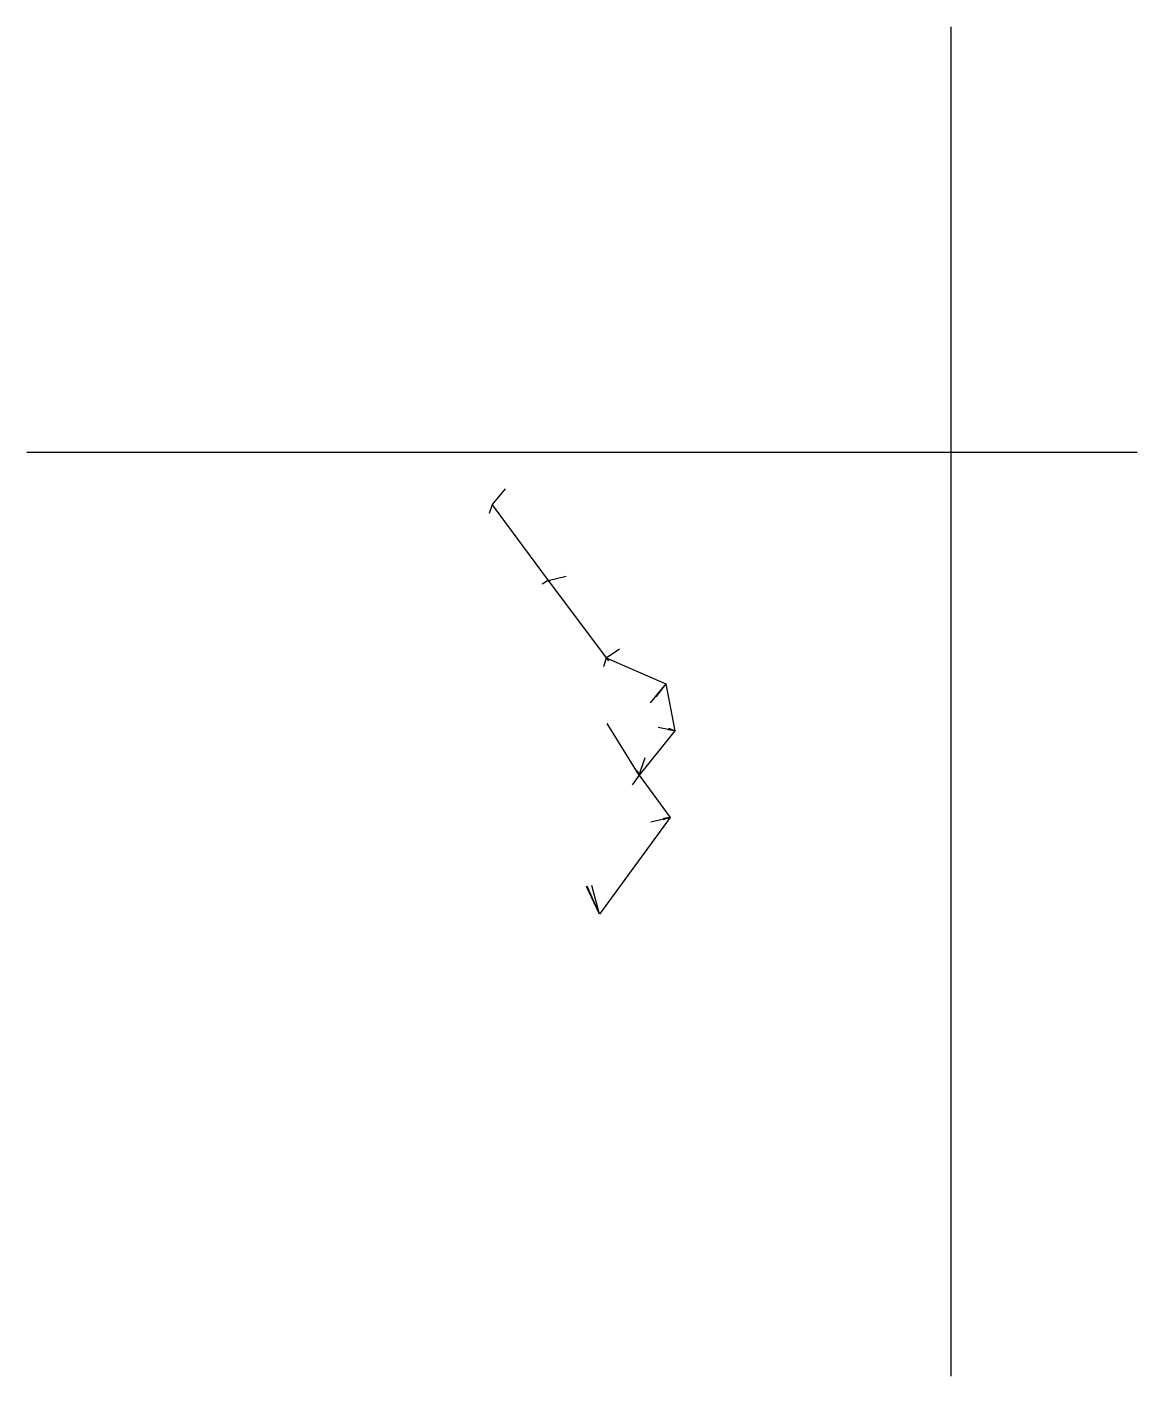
# Model space of a CAD drawing. Extents: x 0 to 120, y 0 to 146.
import ezdxf

# ---------------------------------------------------------------- set-up
doc = ezdxf.new("R2010")
doc.units = 0
doc.layers.add('CentreLine', color=5, linetype='CONTINUOUS')
doc.layers.add('Grid', color=7, linetype='CONTINUOUS')

msp = doc.modelspace()

# ---------------------------------------------------------------- linework, layer by layer
at = {"layer": 'CentreLine'}
for p, q in [((50.34, 94.29, 4.94), (51.78, 96, 4.83)), ((50.34, 94.29, 4.94), (50, 93.34, 4.84)), ((50.34, 94.29, 4.94), (50.42, 94.32, 5.79)), ((50.34, 94.29, 4.94), (50.34, 94.26, 4.49)), ((50.34, 94.29, 4.94), (56.4, 86.1, 3.29)), ((56.4, 86.1, 3.29), (58.33, 86.57, 3.22)), ((56.4, 86.1, 3.29), (55.74, 85.69, 3.27)), ((56.4, 86.1, 3.29), (56.58, 86.04, 2.53)), ((56.4, 86.1, 3.29), (56.4, 86.09, 3.49)), ((56.4, 86.1, 3.29), (62.9, 77.39, 2.49)), ((56.4, 86.1, 3.29), (62.65, 77.71, 2.52)), ((62.65, 77.71, 2.52), (62.37, 76.74, 2.47)), ((62.65, 77.71, 2.52), (64.1, 78.71, 2.52)), ((62.65, 77.71, 2.52), (62.72, 77.67, 1.78)), ((62.65, 77.71, 2.52), (62.76, 77.66, 3.44)), ((62.65, 77.71, 2.52), (69.12, 74.92, 0.99)), ((69.12, 74.92, 0.99), (67.41, 72.85, 0.54)), ((69.12, 74.92, 0.99), (68.03, 73.5)), ((69.12, 74.92, 0.99), (68.08, 73.65, 1.46)), ((69.12, 74.92, 0.99), (70.1, 69.84, 0.6)), ((66.25, 65.03, 1.75), (62.79, 70.63, 1.66)), ((70.1, 69.84, 0.6), (68.29, 70.17, 0.66)), ((70.1, 69.84, 0.6), (69.45, 70.08, 1.86)), ((70.1, 69.84, 0.6), (66.25, 65.03, 1.75)), ((70.1, 69.84, 0.6), (69.34, 69.92, 0.15)), ((66.25, 65.03, 1.75), (66.89, 66.95, 1.55)), ((66.25, 65.03, 1.75), (65.48, 63.99, 1.61)), ((66.25, 65.03, 1.75), (66.06, 65.49)), ((66.25, 65.03, 1.75), (66.3, 65.07, 3.03)), ((66.25, 65.03, 1.75), (69.59, 60.43, 1.28)), ((69.59, 60.43, 1.28), (61.96, 50, 13)), ((69.59, 60.43, 1.28), (67.49, 59.95, 1.14)), ((69.59, 60.43, 1.28), (68.78, 60.18, 0.16)), ((69.59, 60.43, 1.28), (68.87, 60.34, 2.52)), ((61.96, 50, 13), (60.53, 52.99, 13.61)), ((61.96, 50, 13), (60.62, 53.01, 13.61)), ((61.96, 50, 13), (61.13, 53.1, 13.73))]:
    msp.add_line(p, q, dxfattribs=at)
at = {"layer": 'Grid'}
for p, q in [((100, 0), (100, 146)), ((0, 100), (120.1, 100))]:
    msp.add_line(p, q, dxfattribs=at)

doc.saveas('drawing.dxf')
